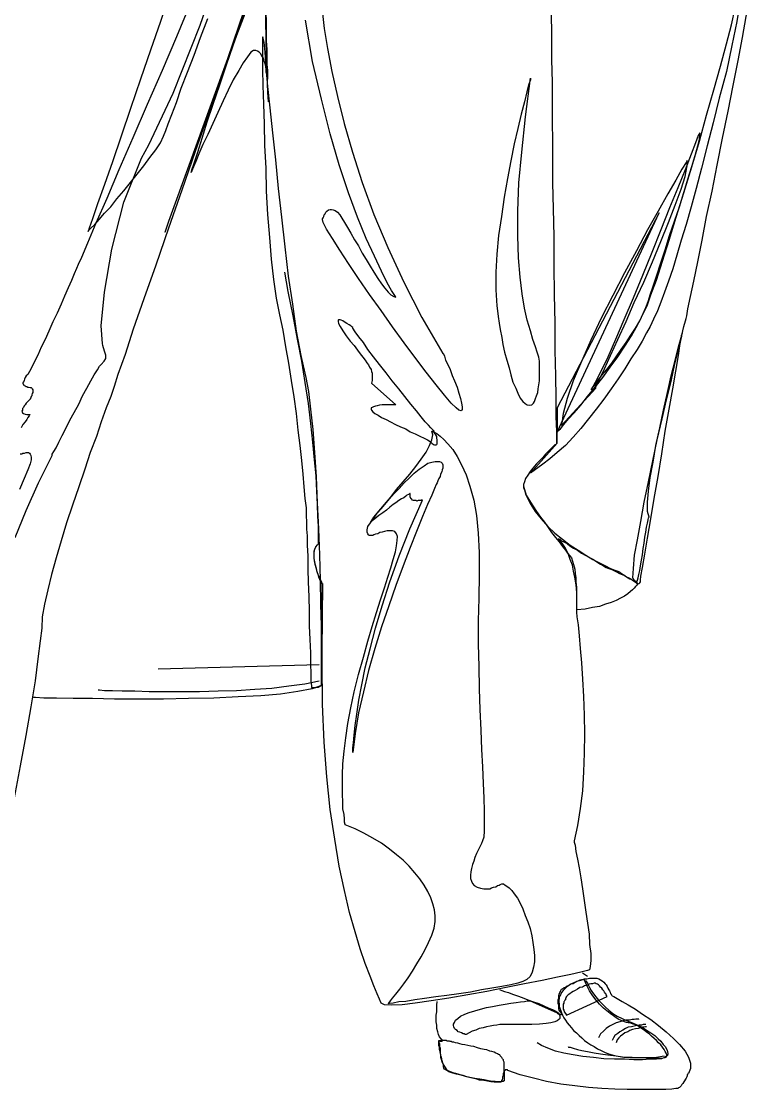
# Model space of a CAD drawing. Extents: x 137.56 to 138.39, y 55.88 to 57.64.
# Drawn here: x 137.885 to 138.387, y 55.885 to 56.622 of the extents above; entities that cross this region are included whole.
import ezdxf

# ---------------------------------------------------------------- set-up
doc = ezdxf.new("R2010")
doc.units = 0
doc.layers.get('0').update_dxf_attribs({"linetype": 'CONTINUOUS'})

msp = doc.modelspace()

# ---------------------------------------------------------------- linework, layer by layer
at = {"linetype": 'CONTINUOUS'}
for points in [[(138.24819, 56.83388), (138.24819, 56.83122), (138.24858, 56.82322), (138.24858, 56.81142), (138.24896, 56.79544), (138.24896, 56.7768), (138.24933, 56.75512), (138.24933, 56.73228), (138.24972, 56.70793), (138.25009, 56.68359), (138.25048, 56.65963), (138.25048, 56.63642), (138.25086, 56.61472), (138.25086, 56.5957), (138.25123, 56.57972), (138.25123, 56.56716), (138.25123, 56.55879)], [(138.05337, 56.67102), (138.05224, 56.66798), (138.04957, 56.65924), (138.04463, 56.64592), (138.03853, 56.62842), (138.0313, 56.6075), (138.02332, 56.5839), (138.01456, 56.55879), (138.00505, 56.53215), (137.99592, 56.50552), (137.9868, 56.47926), (137.97804, 56.45377), (137.96967, 56.43056), (137.96243, 56.40963), (137.95673, 56.39214), (137.95179, 56.37843), (137.94912, 56.37006)], [(137.88102, 56.2658), (137.88862, 56.28445), (137.897, 56.30347), (137.9065, 56.32251), (137.9065, 56.32325), (137.90764, 56.32516), (137.90917, 56.32782), (137.91107, 56.33162), (137.91335, 56.33619), (137.91601, 56.34115), (137.91868, 56.34685), (137.92172, 56.35218), (137.92477, 56.35789), (137.92744, 56.3636), (137.93048, 56.36893), (137.93314, 56.37387), (137.93542, 56.37805), (137.93771, 56.38147), (137.93922, 56.38414), (137.94036, 56.38528), (137.94228, 56.38757), (137.94342, 56.38947), (137.94342, 56.39175), (137.94265, 56.39441), (137.94151, 56.39822), (137.94113, 56.39974), (137.94036, 56.41192), (137.94265, 56.43513), (137.94759, 56.46481), (137.95596, 56.49715), (137.96814, 56.5276), (137.9731, 56.53672), (137.98984, 56.57249), (138.00848, 56.61928), (138.02485, 56.66645)], [(138.05567, 56.56639), (138.05528, 56.57286), (138.05451, 56.59151), (138.05414, 56.60864), (138.05376, 56.62385), (138.05337, 56.63755), (138.05337, 56.64859), (138.053, 56.65696), (138.053, 56.6619), (138.053, 56.66379), (138.0511, 56.65886), (138.04614, 56.64555), (138.03816, 56.62424), (138.0275, 56.59607), (138.01532, 56.56259), (138.00162, 56.52493), (137.9868, 56.48383), (137.98413, 56.47622), (137.98413, 56.47622)], [(137.98755, 56.64136), (137.98108, 56.62195), (137.97423, 56.60217), (137.96739, 56.582), (137.96053, 56.56183), (137.95406, 56.54281), (137.94798, 56.52493), (137.94265, 56.50933), (137.93771, 56.49601), (137.93428, 56.48573), (137.93199, 56.47926), (137.93124, 56.47698), (137.93162, 56.47775), (137.93314, 56.47926), (137.93581, 56.48192), (137.93885, 56.48535), (137.94265, 56.48955), (137.94683, 56.4941), (137.95102, 56.49943), (137.95596, 56.50513), (137.96053, 56.51085), (137.9651, 56.51656), (137.96967, 56.52227), (137.97386, 56.52797), (137.97804, 56.5333), (137.98108, 56.53824), (137.98337, 56.54281), (137.98488, 56.54661), (137.98641, 56.55118), (137.98907, 56.55765), (137.99211, 56.56602), (137.99554, 56.57592), (137.99972, 56.58695), (138.00429, 56.59874), (138.00885, 56.61091), (138.01381, 56.62385)], [(138.00162, 56.63412), (137.99211, 56.6113), (137.98223, 56.58809), (137.97196, 56.56449), (137.96206, 56.54167), (137.95255, 56.5196), (137.94418, 56.49982), (137.93656, 56.48269), (137.93085, 56.46899), (137.92667, 56.4591), (137.92438, 56.45415), (137.92325, 56.4515), (137.92172, 56.44768), (137.91982, 56.44312), (137.91754, 56.43817), (137.91487, 56.43246), (137.9126, 56.42676), (137.90993, 56.42066), (137.90688, 56.41458), (137.90423, 56.40811), (137.90156, 56.40241), (137.8989, 56.39708), (137.89661, 56.39175), (137.89433, 56.38718), (137.89243, 56.38338), (137.8909, 56.38034), (137.88976, 56.37843), (137.88862, 56.3773), (137.88786, 56.37614), (137.88747, 56.37501), (137.8871, 56.37424), (137.88672, 56.3731), (137.88633, 56.37273), (137.88633, 56.37197), (137.88672, 56.37158), (137.88672, 56.3712), (137.8871, 56.37083), (137.88786, 56.37044), (137.88824, 56.37006), (137.889, 56.37006), (137.88939, 56.36967), (137.89014, 56.36967), (137.89129, 56.3693), (137.89204, 56.3693), (137.89243, 56.36893), (137.8928, 56.36854), (137.89319, 56.36777), (137.89319, 56.3674), (137.89319, 56.36664), (137.89319, 56.36587), (137.8928, 56.36511), (137.89243, 56.36436), (137.89243, 56.3636), (137.89204, 56.36321), (137.89166, 56.36246), (137.89166, 56.36207), (137.89129, 56.36169), (137.89129, 56.3613), (137.89129, 56.3613), (137.8909, 56.36093), (137.89053, 56.36056), (137.89014, 56.36017), (137.88939, 56.3594), (137.88862, 56.35865), (137.88786, 56.3575), (137.8871, 56.35674), (137.88672, 56.3556), (137.88596, 56.35484), (137.88596, 56.3537), (137.88557, 56.35293), (137.88596, 56.3518), (137.88672, 56.35142), (137.88786, 56.35103), (137.889, 56.35066), (137.89129, 56.35066), (137.8909, 56.35027), (137.89053, 56.34989), (137.88976, 56.34876), (137.889, 56.34723), (137.88786, 56.34572), (137.88633, 56.34381), (137.8852, 56.34152)], [(138.38099, 56.63642), (138.37871, 56.62195), (138.37528, 56.60521), (138.37148, 56.58733), (138.36654, 56.56906), (138.36234, 56.55194), (138.35817, 56.53597), (138.35436, 56.52074), (138.35054, 56.50666), (138.34713, 56.4941), (138.3437, 56.48192), (138.34027, 56.47089), (138.33723, 56.46061), (138.33457, 56.45111), (138.33153, 56.44274), (138.32886, 56.43513), (138.32619, 56.42829), (138.32392, 56.42219), (138.32125, 56.41649), (138.31896, 56.41153), (138.31631, 56.40698), (138.31326, 56.40126), (138.30984, 56.39555), (138.30565, 56.38908), (138.30147, 56.38224), (138.2969, 56.3754), (138.29195, 56.36854), (138.28701, 56.3613), (138.28168, 56.35446), (138.27636, 56.34762), (138.27103, 56.34115), (138.2657, 56.33505), (138.26037, 56.32935), (138.25466, 56.32441), (138.24972, 56.32021), (138.24476, 56.31641), (138.23639, 56.31032), (138.25466, 56.33088), (138.25466, 56.33848), (138.25505, 56.33925), (138.25695, 56.34076), (138.25923, 56.34381), (138.26266, 56.34762), (138.26646, 56.3518), (138.27103, 56.35713), (138.2756, 56.36321), (138.28091, 56.36967), (138.28624, 56.37614), (138.2912, 56.38338), (138.29652, 56.39061), (138.30147, 56.39784), (138.30602, 56.40507), (138.31022, 56.41229), (138.31365, 56.41915), (138.31669, 56.42562), (138.31935, 56.43323), (138.32315, 56.4435), (138.32733, 56.45644), (138.3319, 56.47089), (138.33686, 56.48688), (138.34217, 56.50362), (138.3475, 56.5215), (138.35283, 56.53938), (138.35778, 56.55728), (138.36273, 56.57477), (138.3673, 56.59113), (138.37148, 56.60635), (138.37491, 56.61967), (138.37757, 56.63108)], [(138.3437, 56.41686), (138.34407, 56.41876), (138.34484, 56.42372), (138.34674, 56.43209), (138.34903, 56.44274), (138.3517, 56.45605), (138.35474, 56.47089), (138.35778, 56.48725), (138.36158, 56.50476), (138.36501, 56.52264), (138.36881, 56.54128), (138.37262, 56.55993), (138.37604, 56.57782), (138.37947, 56.59494), (138.38251, 56.61091), (138.38518, 56.62538), (138.38746, 56.63755)], [(138.0549, 56.582), (138.0549, 56.58239), (138.0549, 56.58314), (138.05451, 56.5839), (138.05451, 56.58543), (138.05414, 56.58695), (138.05414, 56.58886), (138.05376, 56.59076), (138.05337, 56.59266), (138.05261, 56.59456), (138.05224, 56.59646), (138.0511, 56.59798), (138.05033, 56.5995), (138.0492, 56.60064), (138.04806, 56.60141), (138.04691, 56.60178), (138.04539, 56.60178), (138.04349, 56.60064), (138.0412, 56.5976), (138.03816, 56.59341), (138.03512, 56.58809), (138.0313, 56.58162), (138.02789, 56.57439), (138.02446, 56.56716), (138.02065, 56.55918), (138.01723, 56.55156), (138.01381, 56.54395), (138.01038, 56.5371), (138.00772, 56.53064), (138.00544, 56.5253), (138.00391, 56.5215), (138.00278, 56.51884), (138.00239, 56.5177), (138.00278, 56.5196), (138.00429, 56.52417), (138.00695, 56.53177), (138.01001, 56.54128), (138.01342, 56.55271), (138.01761, 56.56488), (138.02218, 56.57819), (138.02675, 56.5919), (138.0313, 56.60521), (138.03587, 56.61815), (138.04006, 56.62995)], [(138.05376, 56.62804), (138.05414, 56.62158), (138.05414, 56.61511), (138.05414, 56.60864), (138.05451, 56.60254), (138.05451, 56.59723), (138.05451, 56.59227), (138.0549, 56.58809), (138.0549, 56.58504), (138.0549, 56.58276), (138.0549, 56.582)], [(138.09256, 56.62956), (138.09409, 56.61701), (138.09638, 56.60331), (138.09942, 56.58733), (138.10322, 56.5702), (138.10779, 56.55156), (138.1135, 56.53177), (138.12034, 56.51085), (138.12834, 56.48878), (138.13785, 56.46595), (138.14888, 56.44197), (138.16145, 56.41762), (138.1759, 56.39289), (138.17628, 56.39251), (138.17705, 56.39098), (138.1778, 56.38832), (138.17932, 56.38528), (138.18085, 56.38186), (138.18236, 56.37767), (138.18389, 56.37387), (138.18579, 56.36967), (138.18693, 56.3655), (138.18807, 56.36169), (138.18883, 56.35865), (138.18922, 56.35599), (138.18922, 56.35409), (138.18846, 56.35332), (138.18693, 56.3537), (138.18503, 56.35522), (138.1816, 56.35865), (138.17705, 56.36397), (138.17133, 56.3712), (138.16448, 56.37995), (138.15725, 56.38947), (138.14927, 56.40012), (138.14127, 56.41115), (138.13328, 56.42256), (138.1253, 56.4336), (138.11769, 56.44464), (138.11083, 56.45491), (138.10475, 56.46404), (138.09979, 56.47204), (138.09562, 56.47851), (138.09333, 56.48308), (138.09295, 56.48535), (138.09295, 56.48535), (138.09295, 56.48573), (138.09333, 56.48649), (138.09372, 56.48725), (138.09409, 56.48839), (138.09485, 56.48916), (138.09523, 56.49029), (138.09599, 56.49106), (138.09713, 56.49182), (138.09828, 56.4922), (138.09903, 56.4922), (138.10018, 56.49182), (138.1017, 56.49145), (138.10322, 56.49029), (138.10475, 56.48839), (138.10626, 56.48612), (138.10817, 56.48308), (138.11007, 56.47965), (138.11236, 56.47584), (138.11502, 56.47128), (138.11769, 56.46708), (138.12034, 56.46214), (138.12301, 56.45758), (138.12567, 56.45301), (138.12834, 56.44883), (138.131, 56.44464), (138.13367, 56.44083), (138.13594, 56.43779), (138.13823, 56.43513), (138.14014, 56.43323), (138.14204, 56.43209), (138.14355, 56.4317), (138.1428, 56.43284), (138.14051, 56.43627), (138.13747, 56.4416), (138.13367, 56.44958), (138.12871, 56.45987), (138.12301, 56.47204), (138.11693, 56.48688), (138.11083, 56.50362), (138.10436, 56.52303), (138.09828, 56.54434), (138.09219, 56.5683), (138.08611, 56.59417), (138.08115, 56.62271)], [(138.05147, 56.61054), (138.05147, 56.6094), (138.05147, 56.60483), (138.05147, 56.59798), (138.05147, 56.58886), (138.05186, 56.57782), (138.05224, 56.56488), (138.05261, 56.55118), (138.053, 56.53634), (138.05376, 56.52074), (138.05414, 56.50476), (138.0549, 56.48878), (138.05643, 56.4728), (138.05757, 56.45796), (138.05908, 56.44387), (138.06098, 56.43094), (138.06327, 56.41952), (138.06555, 56.40888), (138.06745, 56.39745), (138.06935, 56.38604), (138.07127, 56.37424), (138.07317, 56.36283), (138.07468, 56.35142), (138.07582, 56.34), (138.07735, 56.32935), (138.07849, 56.31908), (138.07925, 56.30957), (138.08001, 56.30081), (138.08078, 56.29283), (138.08154, 56.28636), (138.08154, 56.28064), (138.08192, 56.27683), (138.08192, 56.27417), (138.08192, 56.27152), (138.08229, 56.26695), (138.08229, 56.26048), (138.08268, 56.25287), (138.08268, 56.24411), (138.08305, 56.23498), (138.08344, 56.2251), (138.08382, 56.21482), (138.08382, 56.20493), (138.08419, 56.19542), (138.08458, 56.18628), (138.08458, 56.17868), (138.08496, 56.17182), (138.08496, 56.16688), (138.08534, 56.16345), (138.08534, 56.16231), (138.08534, 56.16231), (138.08572, 56.16231), (138.08572, 56.16231), (138.08611, 56.16231), (138.08686, 56.16231), (138.08725, 56.16231), (138.08762, 56.16231), (138.08838, 56.16231), (138.08876, 56.16268), (138.08952, 56.16268), (138.08991, 56.16268), (138.09066, 56.16307), (138.09105, 56.16307), (138.09142, 56.16345), (138.09181, 56.16345), (138.09219, 56.16384), (138.09219, 56.16611), (138.09219, 56.17144), (138.09219, 56.18019), (138.09219, 56.19122), (138.09219, 56.20493), (138.09181, 56.21977), (138.09142, 56.23651), (138.09105, 56.25401), (138.09029, 56.27189), (138.08952, 56.28977), (138.08876, 56.30767), (138.08762, 56.32441), (138.08648, 56.34038), (138.08496, 56.35446), (138.08344, 56.36664), (138.08154, 56.37614), (138.07811, 56.39137), (138.07507, 56.40811), (138.07241, 56.42676), (138.06935, 56.44616), (138.06708, 56.46634), (138.0648, 56.48688), (138.06251, 56.50666), (138.06061, 56.52644), (138.0587, 56.54509), (138.0568, 56.56222), (138.05528, 56.57706), (138.05414, 56.59037), (138.05337, 56.60064), (138.05261, 56.6075), (138.05186, 56.6113), (138.05147, 56.61054)], [(138.23639, 56.58276), (138.23639, 56.58162), (138.23525, 56.57857), (138.23374, 56.57325), (138.23221, 56.56639), (138.22992, 56.55802), (138.22765, 56.54814), (138.22498, 56.53748), (138.22271, 56.52568), (138.22041, 56.5135), (138.21814, 56.50057), (138.21624, 56.48725), (138.21433, 56.47432), (138.21318, 56.46138), (138.21243, 56.44883), (138.21243, 56.43666), (138.21318, 56.42562), (138.21357, 56.42219), (138.21395, 56.41839), (138.21471, 56.41382), (138.21547, 56.40925), (138.21661, 56.40392), (138.21737, 56.39898), (138.21851, 56.39365), (138.22004, 56.38832), (138.22155, 56.383), (138.22271, 56.37805), (138.22422, 56.3731), (138.22612, 56.36893), (138.22765, 56.3655), (138.22917, 56.36207), (138.23108, 56.35979), (138.23259, 56.35826), (138.23412, 56.3575), (138.23564, 56.35713), (138.23716, 56.3575), (138.23831, 56.35865), (138.23906, 56.35979), (138.23982, 56.36169), (138.24059, 56.3636), (138.24135, 56.36587), (138.24172, 56.36854), (138.24211, 56.3712), (138.24249, 56.37387), (138.24249, 56.37691), (138.24249, 56.37957), (138.24249, 56.38261), (138.24249, 56.38528), (138.24249, 56.38757), (138.24211, 56.39023), (138.24096, 56.39365), (138.23982, 56.39745), (138.23792, 56.40241), (138.23639, 56.40849), (138.23412, 56.41572), (138.23221, 56.42409), (138.23069, 56.43399), (138.22917, 56.4454), (138.22802, 56.45871), (138.22765, 56.47394), (138.22765, 56.49106), (138.22841, 56.51047), (138.23031, 56.53177), (138.23298, 56.55612), (138.23639, 56.58276)], [(138.25123, 56.55879), (138.25123, 56.55156), (138.25162, 56.54052), (138.25162, 56.52683), (138.25162, 56.51047), (138.252, 56.49259), (138.25239, 56.47355), (138.25239, 56.4534), (138.25276, 56.4336), (138.25315, 56.41382), (138.25315, 56.39479), (138.25352, 56.3773), (138.2539, 56.36207), (138.2539, 56.34913), (138.25429, 56.33925), (138.25429, 56.33278), (138.25429, 56.33049)], [(138.35321, 56.54509), (138.35207, 56.54318), (138.35017, 56.53824), (138.34713, 56.53025), (138.34294, 56.5196), (138.33799, 56.50704), (138.33229, 56.49335), (138.32619, 56.47812), (138.32011, 56.46252), (138.31365, 56.44654), (138.30718, 56.43094), (138.30071, 56.4161), (138.295, 56.40241), (138.28967, 56.39023), (138.28473, 56.37995), (138.28091, 56.37273), (138.27826, 56.36777), (138.27864, 56.36854), (138.2794, 56.36967), (138.2813, 56.37158), (138.2832, 56.37463), (138.28587, 56.37805), (138.28891, 56.38186), (138.29234, 56.38604), (138.29538, 56.39061), (138.29881, 56.39555), (138.30222, 56.40051), (138.30565, 56.40545), (138.30869, 56.41039), (138.31174, 56.41535), (138.31402, 56.42029), (138.31592, 56.42447), (138.31745, 56.42866), (138.31896, 56.43323), (138.32086, 56.43931), (138.32353, 56.44693), (138.32619, 56.4553), (138.32925, 56.46442), (138.33229, 56.47432), (138.3357, 56.48421), (138.33913, 56.4941), (138.34217, 56.504), (138.34484, 56.51313), (138.3475, 56.52188), (138.34979, 56.5295), (138.3517, 56.53597), (138.35283, 56.54052), (138.35321, 56.54395), (138.35321, 56.54509)], [(138.34446, 56.52607), (138.3437, 56.52454), (138.34066, 56.51997), (138.33647, 56.51237), (138.33115, 56.50286), (138.32429, 56.49106), (138.31706, 56.47812), (138.30945, 56.46367), (138.30108, 56.44844), (138.2931, 56.43284), (138.2851, 56.41725), (138.27787, 56.40202), (138.2714, 56.38718), (138.2657, 56.37387), (138.26152, 56.36169), (138.25885, 56.35142), (138.2577, 56.34305), (138.2813, 56.36893), (138.28168, 56.37044), (138.28397, 56.37501), (138.28738, 56.38224), (138.29157, 56.39137), (138.29652, 56.40241), (138.30222, 56.41496), (138.30794, 56.4279), (138.31441, 56.44197), (138.32049, 56.45605), (138.32619, 56.47014), (138.33153, 56.48308), (138.33609, 56.49525), (138.34027, 56.50629), (138.34294, 56.51503), (138.34446, 56.52227), (138.34446, 56.52607)], [(138.32506, 56.48992), (138.25466, 56.35522), (138.25466, 56.33848), (138.32506, 56.48992)], [(138.0667, 56.44883), (138.06898, 56.4355), (138.07241, 56.41876), (138.07545, 56.40278), (138.07849, 56.38757), (138.08078, 56.37273), (138.08305, 56.35826), (138.08458, 56.34456), (138.08611, 56.33162), (138.08725, 56.31945), (138.08838, 56.30841), (138.08876, 56.29777), (138.08915, 56.28863), (138.08952, 56.28064), (138.08991, 56.27379), (138.08991, 56.26846), (138.08991, 56.26466), (138.08991, 56.26199), (138.08991, 56.26124), (138.08838, 56.25972), (138.08762, 56.25819), (138.08686, 56.25629), (138.08686, 56.25439), (138.08686, 56.25211), (138.08725, 56.24982), (138.08762, 56.24754), (138.08838, 56.24525), (138.08876, 56.24298), (138.08952, 56.24107), (138.09029, 56.23917), (138.09105, 56.23764), (138.09181, 56.23612), (138.09219, 56.23498), (138.09256, 56.23422), (138.09295, 56.23422), (138.09219, 56.16384), (138.08572, 56.16154), (138.07582, 56.15964), (138.06404, 56.15774), (138.05033, 56.1566), (138.03473, 56.15584), (138.01799, 56.15508), (138.00048, 56.1547), (137.98337, 56.15431), (137.96586, 56.15431), (137.9495, 56.15431), (137.93428, 56.1547), (137.92097, 56.1547), (137.90954, 56.15508), (137.9008, 56.15508), (137.89509, 56.15546), (137.89357, 56.15546), (137.89357, 56.15546), (137.89357, 56.15546)], [(138.11387, 56.41039), (138.11387, 56.41078), (138.11312, 56.41115), (138.11236, 56.41192), (138.11122, 56.41268), (138.10969, 56.41345), (138.10856, 56.41419), (138.10703, 56.41535), (138.10589, 56.41572), (138.10513, 56.4161), (138.10399, 56.4161), (138.1036, 56.41572), (138.1036, 56.41496), (138.10399, 56.41345), (138.10513, 56.41153), (138.10703, 56.40849), (138.10932, 56.40507), (138.11197, 56.40126), (138.11463, 56.39822), (138.11693, 56.39518), (138.11883, 56.39251), (138.12073, 56.39023), (138.12224, 56.38832), (138.12339, 56.38642), (138.12453, 56.3849), (138.1253, 56.38338), (138.12643, 56.38186), (138.12681, 56.38034), (138.1272, 56.3792), (138.1272, 56.37767), (138.1272, 56.37614), (138.1272, 56.37424), (138.12681, 56.37234), (138.14355, 56.3575), (138.14318, 56.3575), (138.14241, 56.3575), (138.14165, 56.3575), (138.14051, 56.3575), (138.139, 56.3575), (138.13747, 56.3575), (138.13557, 56.3575), (138.13404, 56.3575), (138.13214, 56.35713), (138.13061, 56.35674), (138.12947, 56.35636), (138.12796, 56.35599), (138.1272, 56.3556), (138.12643, 56.35522), (138.12643, 56.35446), (138.12681, 56.3537), (138.12757, 56.35256), (138.1291, 56.35142), (138.13138, 56.35027), (138.13367, 56.34876), (138.13671, 56.34723), (138.13975, 56.34572), (138.14318, 56.34381), (138.14661, 56.34229), (138.15041, 56.34076), (138.15345, 56.33886), (138.15688, 56.33734), (138.15992, 56.33582), (138.16296, 56.33429), (138.16525, 56.33315), (138.16715, 56.33201), (138.16829, 56.33088), (138.16943, 56.33011), (138.17019, 56.32972), (138.17058, 56.32972), (138.17133, 56.32972), (138.17172, 56.33011), (138.17209, 56.33049), (138.17209, 56.33125), (138.17209, 56.33201), (138.17209, 56.33315), (138.17172, 56.33429), (138.17172, 56.33543), (138.17095, 56.33658), (138.17019, 56.33772), (138.16982, 56.33925), (138.16866, 56.34038), (138.16752, 56.34152), (138.16601, 56.34342), (138.16372, 56.34572), (138.16106, 56.34913), (138.15764, 56.35332), (138.15382, 56.35789), (138.14965, 56.36321), (138.14545, 56.36854), (138.1409, 56.37387), (138.13671, 56.37957), (138.13214, 56.38528), (138.12796, 56.39061), (138.12416, 56.39555), (138.1211, 56.40051), (138.11806, 56.40431), (138.1154, 56.40773), (138.11387, 56.41039)], [(138.31821, 56.27989), (138.31706, 56.28369), (138.31706, 56.29016), (138.31782, 56.29777), (138.31896, 56.30728), (138.32086, 56.31794), (138.32278, 56.32935), (138.32543, 56.34152), (138.3281, 56.3537), (138.33076, 56.36587), (138.33343, 56.3773), (138.33609, 56.38794), (138.33837, 56.39745), (138.34066, 56.40545), (138.34217, 56.41153), (138.34333, 56.41535), (138.3437, 56.41686)], [(138.34103, 56.40659), (138.34027, 56.40507), (138.33952, 56.40051), (138.33762, 56.39365), (138.33533, 56.38451), (138.33305, 56.37348), (138.33, 56.36093), (138.32696, 56.34762), (138.32353, 56.33315), (138.32049, 56.31869), (138.31745, 56.30424), (138.31441, 56.29016), (138.31212, 56.27683), (138.30984, 56.26428), (138.30794, 56.25362), (138.30718, 56.2445), (138.30679, 56.23803), (138.30718, 56.23764), (138.30718, 56.23727), (138.30755, 56.23688), (138.30794, 56.23651), (138.30831, 56.23574), (138.30869, 56.23537), (138.30945, 56.23498), (138.30984, 56.2346), (138.31022, 56.23422), (138.31059, 56.23384), (138.31098, 56.23422), (138.31135, 56.23422), (138.31174, 56.2346), (138.31212, 56.23537), (138.31212, 56.23651), (138.31249, 56.23917), (138.31365, 56.24525), (138.31516, 56.25439), (138.31706, 56.26542), (138.31935, 56.27873), (138.32163, 56.29283), (138.32429, 56.30804), (138.32696, 56.32364), (138.32925, 56.33925), (138.3319, 56.35446), (138.33457, 56.36854), (138.33647, 56.38071), (138.33837, 56.39137), (138.33952, 56.39974), (138.34066, 56.40469), (138.34103, 56.40659)], [(137.94912, 56.37006), (137.94683, 56.36321), (137.94379, 56.35522), (137.94036, 56.34572), (137.93695, 56.33543), (137.93275, 56.32441), (137.92895, 56.31298), (137.92477, 56.30081), (137.92058, 56.28826), (137.9164, 56.27608), (137.9126, 56.26352), (137.90917, 56.25172), (137.90613, 56.24031), (137.90346, 56.22966), (137.90117, 56.21977), (137.89966, 56.21101), (137.89927, 56.2034)], [(138.16829, 56.33925), (138.16866, 56.33925), (138.16982, 56.33848), (138.17172, 56.33772), (138.17399, 56.33582), (138.17666, 56.33353), (138.17932, 56.33049), (138.18275, 56.32668), (138.18579, 56.32174), (138.18883, 56.31604), (138.19187, 56.30918), (138.19454, 56.3012), (138.1972, 56.29167), (138.19911, 56.28103), (138.20026, 56.26885), (138.20101, 56.25552), (138.20101, 56.24031), (138.20063, 56.22394), (138.20026, 56.20835), (138.20026, 56.19236), (138.20063, 56.17677), (138.20101, 56.16154), (138.2014, 56.14709), (138.20216, 56.133), (138.20254, 56.11969), (138.2033, 56.10752), (138.20367, 56.09611), (138.20406, 56.08621), (138.20444, 56.07707), (138.20444, 56.06947), (138.20444, 56.06337), (138.20406, 56.05919), (138.2033, 56.05653), (138.20254, 56.05463), (138.2014, 56.05234), (138.20026, 56.05006), (138.19911, 56.04778), (138.19797, 56.04512), (138.1972, 56.04245), (138.19644, 56.04016), (138.19569, 56.0375), (138.1953, 56.03522), (138.19493, 56.03294), (138.19493, 56.03065), (138.19569, 56.02875), (138.19644, 56.02722), (138.19759, 56.02571), (138.1995, 56.02457), (138.20177, 56.02381), (138.20406, 56.02342), (138.20634, 56.02342), (138.20824, 56.02342), (138.20938, 56.02418), (138.21091, 56.02457), (138.21243, 56.02495), (138.21357, 56.02571), (138.21471, 56.02608), (138.21547, 56.02647), (138.21661, 56.02685), (138.21775, 56.02685), (138.2189, 56.02608), (138.22004, 56.02532), (138.22155, 56.02418), (138.22347, 56.02228), (138.22498, 56.02001), (138.22727, 56.01695), (138.22917, 56.01354), (138.23108, 56.00973), (138.23259, 56.00517), (138.23449, 56.0006), (138.23602, 55.99603), (138.23716, 55.99107), (138.23792, 55.98652), (138.23868, 55.98157), (138.23906, 55.97739), (138.23906, 55.97319), (138.23831, 55.96939), (138.23755, 55.96596), (138.23602, 55.96292), (138.23374, 55.96102), (138.23108, 55.95949), (138.22765, 55.95836), (138.22271, 55.95722), (138.21661, 55.95608), (138.20977, 55.95493), (138.20254, 55.95379), (138.19493, 55.95228), (138.18693, 55.95112), (138.17856, 55.94998), (138.17095, 55.94885), (138.16335, 55.94771), (138.15649, 55.94694), (138.15041, 55.94581), (138.14545, 55.94542), (138.14165, 55.94465), (138.139, 55.94428), (138.13823, 55.94428), (138.13861, 55.94465), (138.13975, 55.94618), (138.14127, 55.94808), (138.14355, 55.95075), (138.14622, 55.95418), (138.14888, 55.95798), (138.15192, 55.96216), (138.15498, 55.96673), (138.15802, 55.97168), (138.16106, 55.97662), (138.16372, 55.98157), (138.16601, 55.98652), (138.16829, 55.99146), (138.16982, 55.99641), (138.17058, 56.00097), (138.17058, 56.00478), (138.17019, 56.00897), (138.16905, 56.01315), (138.16752, 56.01734), (138.16562, 56.02152), (138.16296, 56.02608), (138.15992, 56.03028), (138.15649, 56.03446), (138.15268, 56.03902), (138.14851, 56.04322), (138.14394, 56.04702), (138.139, 56.05082), (138.13367, 56.055), (138.12757, 56.05843), (138.12149, 56.06186), (138.1154, 56.0649), (138.10856, 56.06756), (138.10856, 56.06794), (138.10817, 56.06947), (138.10817, 56.07174), (138.10779, 56.0748), (138.10703, 56.0786), (138.10703, 56.08317), (138.10665, 56.08887), (138.10665, 56.09495), (138.10665, 56.10219), (138.10703, 56.10979), (138.10779, 56.11855), (138.10893, 56.12769), (138.11046, 56.13757), (138.11236, 56.14823), (138.11463, 56.15927), (138.11769, 56.17144), (138.1211, 56.18323), (138.12416, 56.19426), (138.1272, 56.20454), (138.13024, 56.21406), (138.1329, 56.2228), (138.13557, 56.23118), (138.13785, 56.23841), (138.14014, 56.24488), (138.14165, 56.25058), (138.14318, 56.25591), (138.14394, 56.26009), (138.14431, 56.26389), (138.1447, 56.26656), (138.14394, 56.26846), (138.1428, 56.26999), (138.14127, 56.27036), (138.13937, 56.27036), (138.13747, 56.27036), (138.13557, 56.26999), (138.13404, 56.26962), (138.13253, 56.26923), (138.131, 56.26846), (138.12947, 56.26809), (138.12834, 56.26771), (138.12757, 56.26732), (138.12643, 56.26732), (138.12567, 56.26732), (138.12491, 56.26732), (138.12453, 56.26771), (138.12416, 56.26846), (138.12377, 56.26962), (138.12377, 56.27113), (138.12416, 56.27342), (138.12606, 56.27608), (138.12834, 56.27989), (138.13177, 56.28407), (138.13557, 56.28863), (138.13975, 56.29357), (138.14394, 56.29891), (138.14851, 56.30424), (138.15307, 56.30957), (138.15725, 56.31488), (138.16106, 56.31984), (138.16448, 56.32478), (138.16676, 56.32935), (138.16829, 56.33315), (138.16905, 56.33658), (138.16829, 56.33925)], [(138.25429, 56.33049), (138.2539, 56.33011), (138.25315, 56.32972), (138.252, 56.32858), (138.25048, 56.32706), (138.24858, 56.32516), (138.24668, 56.32325), (138.24476, 56.32098), (138.24249, 56.31869), (138.24021, 56.31641), (138.23792, 56.31375), (138.23602, 56.31147), (138.23449, 56.3088), (138.23298, 56.30651), (138.23221, 56.30424), (138.23145, 56.30233), (138.23145, 56.30043)], [(137.88443, 56.32364), (137.88557, 56.32364), (137.88633, 56.32402), (137.88747, 56.32402), (137.88862, 56.32441), (137.88939, 56.32441), (137.89014, 56.32441), (137.8909, 56.32402), (137.89129, 56.32325), (137.89166, 56.32251), (137.89204, 56.32098), (137.89204, 56.31945), (137.89129, 56.31678), (137.88976, 56.31261), (137.8871, 56.30651), (137.88406, 56.29891)], [(138.12606, 56.27646), (138.12643, 56.27683), (138.1272, 56.27799), (138.12871, 56.27989), (138.13061, 56.28255), (138.13328, 56.28559), (138.13594, 56.28863), (138.139, 56.29244), (138.14241, 56.29624), (138.14584, 56.29967), (138.14927, 56.30347), (138.15268, 56.3069), (138.15611, 56.31032), (138.15954, 56.31298), (138.16296, 56.31527), (138.16562, 56.31717), (138.16829, 56.31794), (138.17058, 56.31831), (138.17248, 56.31831), (138.17362, 56.31831), (138.17476, 56.31794), (138.17552, 56.31717), (138.1759, 56.31604), (138.1759, 56.31527), (138.1759, 56.31375), (138.17552, 56.31261), (138.17513, 56.31108), (138.17438, 56.30957), (138.17399, 56.30804), (138.17323, 56.30651), (138.17248, 56.305), (138.17209, 56.30347), (138.17133, 56.30233), (138.17019, 56.29967), (138.16829, 56.2951), (138.16525, 56.28863), (138.16182, 56.28026), (138.15764, 56.26999), (138.15345, 56.25895), (138.14851, 56.2464), (138.14355, 56.2327), (138.13861, 56.21863), (138.13367, 56.20416), (138.1291, 56.18932), (138.12453, 56.17411), (138.1211, 56.15927), (138.11769, 56.1448), (138.1154, 56.13073), (138.11387, 56.11741), (138.11387, 56.11855), (138.11387, 56.12083), (138.11426, 56.12426), (138.11463, 56.12959), (138.1154, 56.13606), (138.11654, 56.14404), (138.11806, 56.15356), (138.11997, 56.16421), (138.12224, 56.17601), (138.12567, 56.18895), (138.12947, 56.2034), (138.13404, 56.21863), (138.13937, 56.23537), (138.14584, 56.25325), (138.15307, 56.27189), (138.16182, 56.29167), (138.16145, 56.29167), (138.16106, 56.29167), (138.16068, 56.2913), (138.16029, 56.2913), (138.15954, 56.2913), (138.15878, 56.2913), (138.15802, 56.29092), (138.15725, 56.2913), (138.15611, 56.2913), (138.15574, 56.2913), (138.15498, 56.29167), (138.15421, 56.29244), (138.15382, 56.29283), (138.15345, 56.29396), (138.15345, 56.29473), (138.15345, 56.29624), (138.15307, 56.29624), (138.15268, 56.29587), (138.15231, 56.29548), (138.15117, 56.2951), (138.15041, 56.29434), (138.14888, 56.2932), (138.14737, 56.29244), (138.14545, 56.2913), (138.14355, 56.28977), (138.14165, 56.28863), (138.13937, 56.28673), (138.13708, 56.28483), (138.13443, 56.28293), (138.13177, 56.28103), (138.1291, 56.27873), (138.12606, 56.27646)], [(138.23145, 56.3012), (138.23335, 56.2951), (138.23602, 56.2894), (138.23945, 56.28369), (138.24363, 56.27873), (138.24819, 56.27342), (138.25315, 56.26885), (138.25846, 56.26466), (138.2638, 56.26048), (138.26913, 56.25705), (138.27444, 56.25362), (138.2794, 56.25058), (138.28397, 56.24831), (138.28814, 56.2464), (138.29157, 56.2445), (138.29461, 56.24335), (138.29652, 56.24259)], [(138.23145, 56.30043), (138.23221, 56.29853), (138.23298, 56.29587), (138.23449, 56.2932), (138.23639, 56.29016), (138.23831, 56.28711), (138.24059, 56.28369), (138.24325, 56.27989), (138.24592, 56.27646), (138.24858, 56.27266), (138.25086, 56.26923), (138.25352, 56.2658), (138.25619, 56.26276), (138.25846, 56.25972), (138.26037, 56.25705), (138.26189, 56.25515), (138.26342, 56.25325)], [(138.30984, 56.23574), (138.31022, 56.23651), (138.31059, 56.23803), (138.31098, 56.24031), (138.31174, 56.24298), (138.31212, 56.2464), (138.31288, 56.25021), (138.31365, 56.25401), (138.31402, 56.25819), (138.31478, 56.26199), (138.31516, 56.26619), (138.31592, 56.26962), (138.31631, 56.27303), (138.31706, 56.27569), (138.31745, 56.27799), (138.31782, 56.2795), (138.31821, 56.27989)], [(138.09256, 56.23384), (138.09219, 56.23384), (138.09181, 56.2346), (138.09142, 56.23574), (138.09105, 56.23688), (138.09029, 56.23841), (138.08991, 56.24031), (138.08915, 56.24221), (138.08876, 56.2445), (138.08801, 56.24678), (138.08762, 56.24906), (138.08725, 56.25135), (138.08725, 56.25362), (138.08725, 56.25552), (138.08762, 56.25782), (138.08838, 56.25933), (138.08952, 56.26086)], [(138.30984, 56.23347), (138.30984, 56.23308), (138.30945, 56.2327), (138.30869, 56.23194), (138.30794, 56.2308), (138.30679, 56.22966), (138.30528, 56.22851), (138.30337, 56.227), (138.30108, 56.22547), (138.29842, 56.22394), (138.29538, 56.22243), (138.29195, 56.2209), (138.28814, 56.21977), (138.28397, 56.21824), (138.27901, 56.21747), (138.27407, 56.21634), (138.26836, 56.21596), (138.26836, 56.21634), (138.26836, 56.21747), (138.26836, 56.219), (138.26836, 56.22128), (138.26836, 56.22394), (138.26836, 56.22737), (138.26797, 56.2308), (138.2676, 56.2346), (138.26684, 56.23841), (138.26607, 56.24259), (138.26532, 56.24678), (138.2638, 56.25058), (138.26227, 56.25478), (138.26037, 56.25858), (138.25809, 56.26199), (138.25542, 56.26505), (138.2558, 56.26505), (138.25656, 56.26466), (138.2577, 56.26352), (138.25923, 56.26276), (138.26152, 56.26162), (138.26342, 56.26009), (138.26607, 56.25858), (138.26874, 56.25705), (138.2714, 56.25515), (138.27407, 56.25362), (138.27711, 56.25211), (138.27977, 56.25058), (138.28206, 56.24906), (138.28473, 56.24754), (138.28663, 56.2464), (138.28853, 56.24525), (138.29044, 56.2445), (138.29234, 56.24374), (138.29385, 56.24298), (138.29575, 56.24221), (138.29765, 56.24107), (138.29957, 56.24031), (138.30108, 56.23955), (138.30261, 56.23878), (138.30412, 56.23803), (138.30565, 56.23727), (138.30679, 56.23651), (138.30794, 56.23574), (138.30869, 56.23498), (138.30945, 56.2346), (138.30984, 56.23384), (138.30984, 56.23347)], [(138.26342, 56.25325), (138.26456, 56.25172), (138.26532, 56.24944), (138.26607, 56.24715), (138.26684, 56.24411), (138.26722, 56.24107), (138.2676, 56.23803), (138.2676, 56.23498), (138.26797, 56.23157), (138.26797, 56.22851), (138.26797, 56.22547), (138.26797, 56.2228), (138.26797, 56.22053), (138.26797, 56.21824), (138.26797, 56.21673), (138.26797, 56.21596), (138.26797, 56.21557)], [(138.29652, 56.24259), (138.2969, 56.24259), (138.2969, 56.24221), (138.29765, 56.24221), (138.29842, 56.24145), (138.29957, 56.24068), (138.30032, 56.24031), (138.30147, 56.23955), (138.30261, 56.23878), (138.30375, 56.23803), (138.30489, 56.23727), (138.30602, 56.23688), (138.30718, 56.23651), (138.30794, 56.23574), (138.30908, 56.23574), (138.30945, 56.23574), (138.30984, 56.23574)], [(138.09256, 56.17905), (138.09256, 56.18362), (138.09256, 56.18818), (138.09256, 56.19275), (138.09256, 56.19732), (138.09256, 56.20189), (138.09256, 56.20645), (138.09256, 56.21101), (138.09256, 56.2152), (138.09256, 56.219), (138.09256, 56.22243), (138.09256, 56.22584), (138.09256, 56.22851), (138.09256, 56.2308), (138.09256, 56.23231), (138.09256, 56.23347), (138.09256, 56.23384)], [(138.26797, 56.21557), (138.26797, 56.21443), (138.26836, 56.21101), (138.26913, 56.20569), (138.26989, 56.19807), (138.27064, 56.18932), (138.2714, 56.17942), (138.27217, 56.16801), (138.27293, 56.15621), (138.2733, 56.14328), (138.27369, 56.13035), (138.2733, 56.11703), (138.27293, 56.10409), (138.27217, 56.09115), (138.27064, 56.07897), (138.26874, 56.06717), (138.26646, 56.05653)], [(137.89927, 56.2034), (137.89813, 56.19465), (137.89661, 56.18209), (137.8947, 56.16688), (137.89166, 56.149), (137.88824, 56.1292), (137.88443, 56.10828), (137.88025, 56.08621), (137.87606, 56.06452), (137.87149, 56.04283), (137.86732, 56.02228), (137.86275, 56.00326), (137.85856, 55.98652), (137.85475, 55.97243), (137.85134, 55.96178), (137.84828, 55.95493), (137.84638, 55.95228)], [(137.97956, 56.17525), (138.09066, 56.17829)], [(138.13328, 55.94465), (138.13214, 55.94732), (138.13061, 55.95112), (138.12834, 55.95645), (138.12567, 55.96331), (138.12224, 55.97206), (138.11883, 55.98196), (138.1154, 55.99374), (138.11159, 56.00707), (138.10817, 56.02228), (138.10436, 56.03902), (138.10132, 56.05767), (138.09828, 56.07821), (138.09599, 56.10067), (138.09409, 56.12463), (138.09295, 56.1509), (138.09256, 56.17905)], [(137.93809, 56.16078), (137.93922, 56.16078), (137.94265, 56.16041), (137.94798, 56.16041), (137.95483, 56.16002), (137.96357, 56.16002), (137.97347, 56.15964), (137.98413, 56.15964), (137.99592, 56.15964), (138.00809, 56.15964), (138.02103, 56.16002), (138.03359, 56.16041), (138.04614, 56.16117), (138.05794, 56.16193), (138.06974, 56.16345), (138.08078, 56.16497), (138.09066, 56.16688)], [(138.26646, 56.05653), (138.26646, 56.05576), (138.26722, 56.05349), (138.2676, 56.0493), (138.26874, 56.04396), (138.26989, 56.03788), (138.27103, 56.03103), (138.27217, 56.02342), (138.2733, 56.01544), (138.27444, 56.00744), (138.2756, 55.99983), (138.27673, 55.99223), (138.27711, 55.98499), (138.27787, 55.9789), (138.27787, 55.97396), (138.2775, 55.96977), (138.27711, 55.96749)], [(138.27711, 55.96749), (138.2756, 55.96712), (138.27103, 55.96596), (138.26417, 55.96445), (138.25505, 55.96255), (138.24439, 55.96026), (138.23221, 55.95798), (138.21965, 55.95532), (138.20634, 55.95265), (138.19303, 55.95037), (138.18009, 55.94808), (138.16791, 55.94618), (138.15688, 55.94465), (138.14774, 55.94352), (138.14051, 55.94314), (138.13557, 55.94352), (138.13328, 55.94465)], [(138.27217, 55.96559), (138.2756, 55.96331)], [(138.2733, 55.96102), (138.27293, 55.96102), (138.27254, 55.96065), (138.27179, 55.96065), (138.27103, 55.96026), (138.26989, 55.95988), (138.26836, 55.95949), (138.26722, 55.95874), (138.2657, 55.95798), (138.26417, 55.95759), (138.26266, 55.95645), (138.26113, 55.95569), (138.25999, 55.95455), (138.25885, 55.95341), (138.2577, 55.95189), (138.25695, 55.95037), (138.25619, 55.94885), (138.25619, 55.94771), (138.2558, 55.94656), (138.2558, 55.94542), (138.25619, 55.9439), (138.25619, 55.94238), (138.25656, 55.94124), (138.25733, 55.93934), (138.2577, 55.93781), (138.25846, 55.93628), (138.25923, 55.93438), (138.26037, 55.93287), (138.26152, 55.93097), (138.26303, 55.92944), (138.26456, 55.92754), (138.26607, 55.92564), (138.26797, 55.92411), (138.26989, 55.92221), (138.27179, 55.92069), (138.27369, 55.91879), (138.27597, 55.91727), (138.27787, 55.91574), (138.28016, 55.9146), (138.28244, 55.91307), (138.2851, 55.91193), (138.28738, 55.9108), (138.29005, 55.90966), (138.29271, 55.90889), (138.29538, 55.90813), (138.29842, 55.90776), (138.30147, 55.90737), (138.30489, 55.90699), (138.30794, 55.90699), (138.31135, 55.90699), (138.31441, 55.90699), (138.31706, 55.9066), (138.31973, 55.9066), (138.32202, 55.9066), (138.32392, 55.9066), (138.32582, 55.9066), (138.32733, 55.9066), (138.32849, 55.90699), (138.32925, 55.90699), (138.33, 55.90737), (138.33039, 55.90813), (138.33039, 55.90889), (138.33, 55.91003), (138.32925, 55.91117), (138.32849, 55.9127), (138.32733, 55.91423), (138.32619, 55.91574), (138.32468, 55.91727), (138.32315, 55.91879), (138.32163, 55.9203), (138.31973, 55.92183), (138.31821, 55.92334), (138.31631, 55.9245), (138.31478, 55.92601), (138.31288, 55.92716), (138.31135, 55.9283), (138.30984, 55.92907), (138.30831, 55.92981), (138.30718, 55.9302), (138.30602, 55.93058), (138.30489, 55.93097), (138.30375, 55.93097), (138.30261, 55.93134), (138.30108, 55.93172), (138.29957, 55.93248), (138.29728, 55.93324), (138.29538, 55.93438), (138.29348, 55.93591), (138.2912, 55.93744), (138.28891, 55.93934), (138.28663, 55.94124), (138.28397, 55.9439), (138.28168, 55.94656), (138.2794, 55.94961), (138.27711, 55.95302), (138.27521, 55.95684), (138.2733, 55.96102)], [(138.25846, 55.95455), (138.2596, 55.95532), (138.26037, 55.95569), (138.26152, 55.95645), (138.26266, 55.95684), (138.2638, 55.95759), (138.26532, 55.95836), (138.26646, 55.95874), (138.26797, 55.95949), (138.26913, 55.95988), (138.27064, 55.96065), (138.27217, 55.96102), (138.27369, 55.9614), (138.27521, 55.9614), (138.27711, 55.96178), (138.27864, 55.96178), (138.28054, 55.96178)], [(138.28016, 55.95836), (138.27901, 55.95798), (138.27787, 55.95798), (138.27673, 55.95759), (138.27521, 55.95684), (138.27369, 55.95645), (138.27217, 55.95569), (138.27026, 55.95532), (138.26874, 55.95418), (138.26722, 55.95341), (138.2657, 55.95265), (138.26456, 55.95189), (138.26342, 55.95112), (138.26227, 55.95037), (138.26152, 55.94961), (138.26113, 55.94922), (138.26076, 55.94847)], [(138.27444, 55.96026), (138.27444, 55.95988), (138.27483, 55.95949), (138.2756, 55.95836), (138.27636, 55.95684), (138.27711, 55.95532), (138.27826, 55.95341), (138.27977, 55.95112), (138.2813, 55.94885), (138.2832, 55.94656), (138.28548, 55.94428), (138.28777, 55.942), (138.29044, 55.93971), (138.2931, 55.93744), (138.29614, 55.93553), (138.29957, 55.93401), (138.30298, 55.93248)], [(138.28928, 55.94922), (138.28891, 55.94961), (138.28891, 55.94961), (138.28853, 55.95037), (138.28853, 55.95075), (138.28777, 55.95151), (138.28738, 55.95228), (138.28701, 55.95302), (138.28624, 55.95379), (138.28548, 55.95493), (138.28473, 55.95569), (138.28397, 55.95645), (138.2832, 55.95722), (138.28244, 55.95759), (138.28168, 55.95798), (138.28091, 55.95836), (138.28016, 55.95836)], [(138.28054, 55.96178), (138.28206, 55.96178), (138.28358, 55.9614), (138.28473, 55.96065), (138.28587, 55.95988), (138.28701, 55.95912), (138.28777, 55.95798), (138.28853, 55.95722), (138.28928, 55.95608), (138.28967, 55.95493), (138.29044, 55.95379), (138.29081, 55.95302), (138.2912, 55.95228), (138.29157, 55.95112), (138.29195, 55.95075), (138.29234, 55.94998), (138.29271, 55.94961)], [(138.2151, 55.95379), (138.21547, 55.95379), (138.21661, 55.95341), (138.21851, 55.95265), (138.22118, 55.95189), (138.22384, 55.95075), (138.22727, 55.94961), (138.23069, 55.94847), (138.23449, 55.94694), (138.23831, 55.94542), (138.24211, 55.94428), (138.24553, 55.94275), (138.24896, 55.94124), (138.25162, 55.9401), (138.2539, 55.93895), (138.25542, 55.93781), (138.25656, 55.93667)], [(138.25695, 55.93818), (138.25656, 55.93895), (138.25619, 55.93971), (138.2558, 55.94085), (138.2558, 55.942), (138.2558, 55.94314), (138.25542, 55.94428), (138.25542, 55.94542), (138.25542, 55.94694), (138.2558, 55.94808), (138.2558, 55.94961), (138.25619, 55.95075), (138.25656, 55.95189), (138.25695, 55.95265), (138.25733, 55.95341), (138.2577, 55.95418), (138.25846, 55.95455)], [(138.26113, 55.93628), (138.28928, 55.94922)], [(138.29271, 55.94961), (138.29385, 55.94922), (138.29614, 55.94771), (138.29957, 55.94581), (138.30375, 55.94352), (138.30869, 55.94048), (138.31365, 55.93705), (138.31935, 55.93324), (138.32468, 55.92907), (138.33, 55.92487), (138.33495, 55.9203), (138.33913, 55.91613), (138.34294, 55.91156), (138.34523, 55.90737), (138.34674, 55.90319), (138.34674, 55.89939), (138.34523, 55.89596)], [(138.1759, 55.91879), (138.17476, 55.91993), (138.17362, 55.92144), (138.17286, 55.92297), (138.17248, 55.92487), (138.17172, 55.92716), (138.17172, 55.92944), (138.17133, 55.93172), (138.17133, 55.93401), (138.17133, 55.93628), (138.17172, 55.93857), (138.17172, 55.94048), (138.17172, 55.94238), (138.17172, 55.9439), (138.17209, 55.94504), (138.17209, 55.94542), (138.17209, 55.94581)], [(138.23602, 55.94618), (138.25466, 55.93781), (138.25466, 55.93781), (138.25505, 55.93744), (138.2558, 55.93705), (138.25619, 55.93667), (138.25656, 55.93591), (138.25656, 55.93514), (138.25656, 55.93401), (138.2558, 55.93324), (138.25466, 55.93248), (138.25315, 55.93172), (138.25048, 55.93097), (138.24705, 55.93058), (138.24249, 55.9302), (138.23716, 55.92981), (138.23031, 55.92981), (138.22232, 55.92981), (138.22194, 55.92981), (138.22118, 55.92981), (138.22004, 55.92981), (138.2189, 55.92981), (138.21737, 55.92981), (138.2151, 55.92981), (138.21318, 55.92944), (138.21091, 55.92907), (138.20863, 55.92868), (138.20596, 55.9283), (138.20367, 55.92754), (138.20101, 55.92716), (138.19873, 55.92601), (138.19607, 55.92526), (138.19416, 55.92411), (138.19187, 55.92297), (138.19187, 55.92297), (138.19112, 55.92297), (138.19074, 55.92334), (138.18997, 55.92334), (138.18883, 55.92411), (138.1877, 55.9245), (138.18656, 55.92487), (138.18579, 55.92564), (138.18466, 55.9264), (138.18389, 55.92716), (138.1835, 55.9283), (138.18313, 55.92907), (138.18313, 55.9302), (138.18389, 55.93134), (138.18466, 55.93287), (138.18617, 55.93401), (138.18807, 55.93553), (138.19112, 55.93705), (138.19416, 55.93818), (138.19797, 55.93934), (138.20177, 55.94048), (138.20596, 55.94161), (138.21014, 55.94238), (138.21471, 55.94314), (138.2189, 55.9439), (138.22271, 55.94465), (138.22651, 55.94504), (138.22955, 55.94542), (138.23221, 55.94581), (138.23412, 55.94618), (138.23564, 55.94618), (138.23602, 55.94618)], [(138.26076, 55.94847), (138.26076, 55.94808), (138.26037, 55.94771), (138.26037, 55.94694), (138.25999, 55.94656), (138.2596, 55.94581), (138.25923, 55.94542), (138.25923, 55.94465), (138.25885, 55.9439), (138.25885, 55.94314), (138.25885, 55.94238), (138.25885, 55.94161), (138.25885, 55.94048), (138.25923, 55.93971), (138.2596, 55.93857), (138.26037, 55.93744), (138.26113, 55.93628)], [(138.25656, 55.93667), (138.25656, 55.93667), (138.25695, 55.93667), (138.25695, 55.93667), (138.25733, 55.93667), (138.25733, 55.93667), (138.2577, 55.93667), (138.2577, 55.93667), (138.2577, 55.93667), (138.2577, 55.93667), (138.2577, 55.93705), (138.2577, 55.93705), (138.2577, 55.93744), (138.25733, 55.93781), (138.25695, 55.93818)], [(138.31098, 55.93324), (138.31098, 55.93363), (138.31022, 55.93363), (138.30908, 55.93363), (138.30794, 55.93324), (138.30641, 55.93324), (138.30451, 55.93287), (138.30222, 55.93287), (138.30032, 55.93248), (138.29804, 55.93172), (138.29538, 55.93097), (138.2931, 55.92981), (138.29081, 55.92868), (138.28853, 55.92716), (138.28663, 55.92526), (138.28473, 55.92334), (138.2832, 55.92069)], [(138.31592, 55.92981), (138.31592, 55.92981), (138.31516, 55.92981), (138.31402, 55.92981), (138.31288, 55.92944), (138.31135, 55.92944), (138.30984, 55.92907), (138.30794, 55.92868), (138.30602, 55.9283), (138.30375, 55.92791), (138.30185, 55.92716), (138.29994, 55.92601), (138.29804, 55.92487), (138.29652, 55.92373), (138.29461, 55.92221), (138.29348, 55.92069), (138.29271, 55.91879)], [(138.31631, 55.9283), (138.31631, 55.9283), (138.31555, 55.9283), (138.31478, 55.92791), (138.31365, 55.92791), (138.31212, 55.92754), (138.31059, 55.92716), (138.30869, 55.92677), (138.30679, 55.9264), (138.30489, 55.92564), (138.30337, 55.92487), (138.30147, 55.92411), (138.29994, 55.92297), (138.29842, 55.92183), (138.29728, 55.92069), (138.29614, 55.91917), (138.29538, 55.91727)], [(138.30298, 55.93248), (138.30679, 55.93097), (138.31022, 55.92944), (138.31326, 55.92791), (138.31631, 55.92601), (138.31935, 55.92411), (138.32202, 55.92221), (138.32429, 55.91993), (138.32619, 55.9184), (138.32772, 55.91613), (138.32925, 55.9146), (138.33039, 55.9127), (138.33076, 55.91117), (138.33115, 55.90966), (138.33076, 55.90851), (138.33, 55.90776), (138.32886, 55.90699)], [(138.17666, 55.89976), (138.17628, 55.9009), (138.17628, 55.90205), (138.1759, 55.90319), (138.17552, 55.9047), (138.17513, 55.90623), (138.17476, 55.90776), (138.17438, 55.90966), (138.17399, 55.91117), (138.17362, 55.9127), (138.17362, 55.91423), (138.17323, 55.91536), (138.17323, 55.9165), (138.17323, 55.91764), (138.17323, 55.9184), (138.17323, 55.91879), (138.17362, 55.91879)], [(138.18009, 55.9184), (138.18009, 55.9184), (138.1797, 55.9184), (138.17932, 55.9184), (138.17895, 55.9184), (138.17819, 55.91879), (138.1778, 55.91879), (138.17705, 55.91879), (138.17628, 55.91879), (138.17552, 55.91879), (138.17476, 55.91879), (138.17438, 55.91879), (138.17399, 55.9184), (138.17362, 55.9184), (138.17323, 55.91803), (138.17323, 55.91764), (138.17323, 55.91727), (138.17362, 55.9165), (138.17362, 55.91574), (138.17362, 55.9146), (138.17399, 55.91346), (138.17399, 55.91193), (138.17399, 55.91042), (138.17438, 55.90889), (138.17438, 55.90737), (138.17476, 55.90585), (138.17513, 55.90433), (138.1759, 55.9028), (138.17666, 55.90166), (138.17742, 55.90013), (138.17819, 55.899), (138.17932, 55.89823), (138.18085, 55.89748), (138.18275, 55.89672), (138.18466, 55.89633), (138.18693, 55.89558), (138.1896, 55.89482), (138.19226, 55.89405), (138.1953, 55.89329), (138.19834, 55.89253), (138.20101, 55.89176), (138.20406, 55.89139), (138.20671, 55.89101), (138.209, 55.89063), (138.21128, 55.89025), (138.21318, 55.89025), (138.21471, 55.89025), (138.21585, 55.89025), (138.21661, 55.89063), (138.21661, 55.89139), (138.217, 55.89176), (138.21737, 55.89292), (138.21737, 55.89367), (138.21775, 55.89482), (138.21775, 55.89596), (138.21814, 55.89672), (138.21814, 55.89786), (138.21814, 55.899), (138.21814, 55.90013), (138.21814, 55.90129), (138.21814, 55.90243), (138.21814, 55.90319), (138.21814, 55.90395), (138.21775, 55.9047), (138.21775, 55.90547), (138.21737, 55.90585), (138.217, 55.90623), (138.21661, 55.90699), (138.21624, 55.90737), (138.21585, 55.90776), (138.21547, 55.90813), (138.2151, 55.90889), (138.21433, 55.90927), (138.21357, 55.90966), (138.21243, 55.91003), (138.21128, 55.9108), (138.20977, 55.91117), (138.20824, 55.91156), (138.20634, 55.91232), (138.20444, 55.9127), (138.20216, 55.91307), (138.19987, 55.91384), (138.1972, 55.9146), (138.1953, 55.91497), (138.19303, 55.91536), (138.19112, 55.91574), (138.18922, 55.91613), (138.1877, 55.9165), (138.18617, 55.91688), (138.18466, 55.91727), (138.1835, 55.91764), (138.18236, 55.91764), (138.1816, 55.91803), (138.18085, 55.91803), (138.18046, 55.9184), (138.18009, 55.9184)], [(138.17362, 55.91879), (138.17399, 55.9184), (138.17438, 55.9184), (138.17438, 55.9184), (138.17476, 55.9184), (138.17513, 55.9184), (138.17513, 55.9184), (138.17552, 55.9184), (138.17552, 55.9184), (138.17552, 55.91879), (138.1759, 55.91879), (138.1759, 55.91879), (138.1759, 55.91879), (138.1759, 55.91879)], [(138.32886, 55.90699), (138.32658, 55.90623), (138.32315, 55.90585), (138.31896, 55.90585), (138.31365, 55.90547), (138.30755, 55.90547), (138.30108, 55.90585), (138.29424, 55.90585), (138.28701, 55.90623), (138.27977, 55.90699), (138.27254, 55.90776), (138.2657, 55.90889), (138.25923, 55.91003), (138.25352, 55.91156), (138.24819, 55.91346), (138.24401, 55.91536), (138.24096, 55.91727)], [(138.26227, 55.9146), (138.26266, 55.91423), (138.2638, 55.91423), (138.2657, 55.91346), (138.26874, 55.9127), (138.27179, 55.91193), (138.2756, 55.91117), (138.28016, 55.91042), (138.28473, 55.90966), (138.28967, 55.90889), (138.29538, 55.90813), (138.30071, 55.90737), (138.30641, 55.90737), (138.31174, 55.90699), (138.31745, 55.90699), (138.32315, 55.90737), (138.32849, 55.90813)], [(138.2151, 55.89025), (138.21395, 55.89025), (138.21204, 55.89063), (138.21014, 55.89063), (138.20748, 55.89101), (138.20444, 55.89176), (138.2014, 55.89215), (138.19797, 55.89253), (138.19454, 55.89329), (138.1915, 55.89405), (138.18846, 55.89482), (138.18542, 55.89558), (138.18275, 55.89633), (138.18009, 55.89709), (138.17856, 55.89823), (138.17705, 55.899), (138.17666, 55.89976)], [(138.2208, 55.89823), (138.2208, 55.89823), (138.2208, 55.89823), (138.2208, 55.89823), (138.22041, 55.89862), (138.22004, 55.89862), (138.22004, 55.89862), (138.21965, 55.89862), (138.21928, 55.89862), (138.2189, 55.89862), (138.2189, 55.89823), (138.21851, 55.89823), (138.21814, 55.89786), (138.21814, 55.89748), (138.21814, 55.89709), (138.21814, 55.89633), (138.21814, 55.89558)], [(138.33799, 55.88568), (138.33647, 55.88568), (138.3338, 55.88529), (138.32962, 55.88492), (138.32429, 55.88492), (138.31821, 55.88492), (138.31098, 55.88492), (138.30298, 55.88492), (138.29461, 55.88529), (138.28548, 55.88568), (138.27636, 55.88645), (138.26684, 55.88759), (138.25733, 55.88872), (138.24743, 55.89063), (138.23831, 55.89292), (138.22917, 55.89519), (138.2208, 55.89823)], [(138.21814, 55.89558), (138.21814, 55.89482), (138.21814, 55.89405), (138.21814, 55.89367), (138.21814, 55.89292), (138.21814, 55.89253), (138.21814, 55.89215), (138.21814, 55.89176), (138.21814, 55.89139), (138.21814, 55.89101), (138.21775, 55.89101), (138.21775, 55.89063), (138.21737, 55.89063), (138.21661, 55.89063), (138.21624, 55.89025), (138.21585, 55.89025), (138.2151, 55.89025)], [(138.34523, 55.89596), (138.34484, 55.89596), (138.34484, 55.89558), (138.34446, 55.89519), (138.34446, 55.89443), (138.34407, 55.89367), (138.3437, 55.89292), (138.34333, 55.89215), (138.34256, 55.89101), (138.34217, 55.89025), (138.34142, 55.88911), (138.34066, 55.88835), (138.34027, 55.88759), (138.33952, 55.88682), (138.33913, 55.88645), (138.33837, 55.88606), (138.33799, 55.88568)]]:
    msp.add_lwpolyline(points, dxfattribs=at)

doc.saveas('drawing.dxf')
